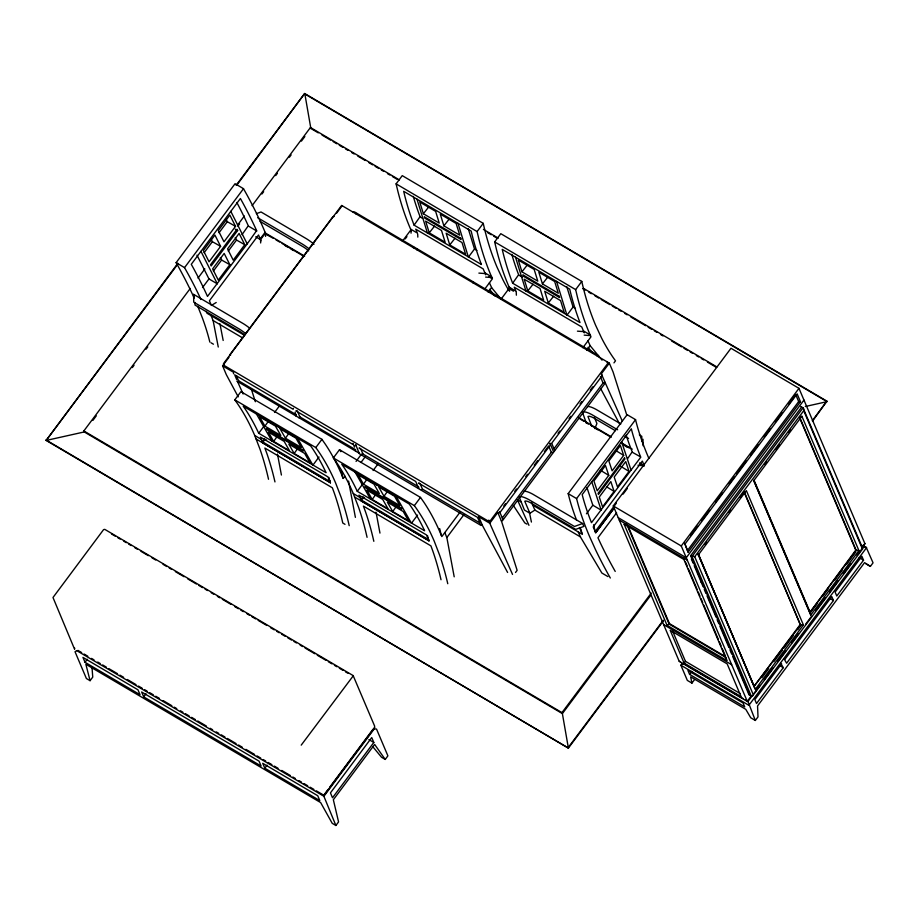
<?xml version="1.0" encoding="UTF-8"?>
<svg xmlns="http://www.w3.org/2000/svg" width="919" height="919" viewBox="0 0 919 919"><rect width="100%" height="100%" fill="white"/><g stroke="black" fill="none" stroke-linecap="round" stroke-linejoin="round"><path stroke-width="1.38" d="M74.611 649.147L74.703 648.125M801.667 407.002L690.629 555.696L694.707 556.707L803.734 410.701L803.516 408.289L800.748 406.462M374.424 727.825L374.665 726.159L353.149 675.58L104.766 529.367L103.571 529.631L52.992 597.511L74.473 648.963M862.527 547.667L862.815 548.677L752.305 696.315L749.031 694.89L732.799 656.66M594.846 428.576L596.913 423.51L594.409 417.41M266.05 234.356L273.471 238.389M374.665 727.515L324.189 795.096L322.454 795.165M264.936 426.129L259.583 416.744L275.447 426.094L280.8 435.468L264.936 426.129L268.67 420.868M273.655 441.419L268.302 432.033L284.166 441.384L289.519 450.758L273.655 441.419L277.389 436.157M285.441 438.202L280.088 428.828L295.952 438.168L301.306 447.553L285.441 438.202L289.163 432.952M294.16 453.504L288.807 444.118L304.671 453.458L310.025 462.843L294.16 453.504L297.147 449.299M363.487 484.187L358.146 474.801L373.999 484.152L379.352 493.526L363.487 484.187L367.221 478.937M372.206 499.476L366.865 490.091L382.718 499.442L388.071 508.827L372.206 499.476L375.193 495.272M383.993 496.271L378.639 486.886L394.504 496.226L399.857 505.611L383.993 496.271L387.726 491.01M392.712 511.561L387.37 502.176L403.223 511.515L408.576 520.901L392.712 511.561L395.698 507.357M247.2 243.891L256.608 230.612A848.984 214.506 36.7 0 0 242.375 202.077L240.399 198.515L191.278 264.304L193.254 267.866A848.984 214.506 36.7 0 1 207.487 296.4L247.2 243.891L230.807 211.37M586.437 513.79L592.835 505.22L586.965 487.61M194.231 298.135A836.933 211.462 36.7 0 0 176.115 262.662L235.069 183.708L243.501 188.682L247.291 195.494A848.754 214.449 36.7 0 1 264.5 230.83L265.901 234.173M663.472 620.762L568.39 748.1L46.157 440.442L177.872 263.282M236.126 185.282L304.66 93.508L826.882 401.155L812.534 421.143M178.079 263.776L46.157 440.442L84.261 431.941L562.382 713.604L568.39 748.1L45.95 439.948M237.194 184.616L304.66 93.508M200.997 299.525A848.754 214.449 36.7 0 0 188.338 274.448L184.547 267.624L243.501 188.682M204.121 252.725L212.369 241.686L211.106 239.181M219.044 232.737L227.292 221.697L226.028 219.193M220.606 246.338L209.061 261.8L203.375 250.542L214.92 235.08L220.606 246.338L212.369 241.686M235.528 226.35L223.983 241.812L218.308 230.554L229.853 215.092L235.528 226.35L227.292 221.697M84.261 431.941L83.847 430.954L190.279 288.428M198.01 278.078L204.868 268.888M237.493 225.212L244.362 216.011M252.082 205.661L310.45 127.5L399.397 179.906M92.853 420.442L96.277 415.847M132.336 367.566L134.048 365.268M146.064 349.174L147.787 346.877M237.906 226.189L239.618 223.891M261.938 194.001L263.661 191.703M275.677 175.609L277.389 173.312M289.405 157.218L291.128 154.92M301.421 141.124L304.855 136.529M237.63 230.52L211.163 265.97L210.531 264.718L236.999 229.268L237.63 230.52L235.275 229.187M213.369 271.071L221.617 260.031L220.353 257.527M228.291 251.082L236.539 240.043L235.275 237.539M202.513 287.567L208.969 278.928L196.988 255.16M242.019 234.667L248.279 225.764A836.807 211.427 36.7 0 0 236.838 202.479M229.853 264.683L218.308 280.134L212.634 268.888L224.179 253.426L229.853 264.683L221.617 260.031M244.776 244.695L233.231 260.157L227.556 248.9L239.101 233.437L244.776 244.695L236.539 240.043M261.042 240.87L260.203 238.917L265.12 232.335M260.663 242.972L260.525 239.652L265.43 233.07L304.637 256.171M238.228 396.87L226.327 374.653L222.593 365.842L229.015 357.25M336.538 213.254L342.155 205.73M353.183 212.232L354.412 211.852L598.614 355.71L598.303 356.629M236.413 375.676L238.572 380.765L237.55 381.638M268.52 479.27A837.508 322.144 -59.5 0 0 259.997 449.184L254.712 435.48A836.933 321.914 -59.5 0 0 234.804 399.857L240.95 391.632L321.937 439.351L325.395 444.314A848.754 326.463 -59.5 0 1 341.811 475.02L343.04 478.397M411.436 231.14L409.943 227.602A848.754 326.463 -59.5 0 1 397.835 191.129L396.1 183.857L402.246 175.632L483.233 223.351A836.933 321.914 -59.5 0 0 497.03 267.142L503.003 279.939A837.508 322.144 -59.5 0 0 508.942 290.668M85.03 662.289L82.951 657.395L137.976 689.813L140.044 694.707L85.03 662.289L87.316 659.222M258.71 433.263L258.561 432.941A836.807 321.868 -59.5 0 0 245.293 409.185L243.213 406.209L310.702 445.968L312.782 448.943A836.807 321.868 -59.5 0 1 326.061 472.699L258.71 433.263L264.04 426.117M414.101 225.166L413.929 224.73A848.984 326.555 -59.5 0 1 404.59 195.104L403.682 191.313L471.171 231.071L472.079 234.873A848.984 326.555 -59.5 0 0 481.418 264.5L414.101 225.166L420.063 216.666A836.807 321.868 -59.5 0 1 413.263 196.344M274.54 412.47L279.663 405.624M402.396 241.249L410.931 229.83L411.069 233.15M405.222 238.906L406.933 236.62M328.933 477.455L329.898 481.51L262.409 441.74L264.695 438.685M76.518 650.732L75.025 651.732L86.397 678.521L90.073 680.68L92.75 677.108L91.98 667.091M293.471 408.346L293.161 409.265L234.632 374.78M297.147 410.506L295.918 410.885L352.609 444.279L352.919 443.36L354.539 447.174M295.091 412.16L296.067 416.112M297.687 411.781L299.847 416.87L298.824 417.743M349.209 525.657A837.508 322.144 -59.5 0 0 340.995 496.903L335.699 483.187A836.933 321.914 -59.5 0 0 315.803 447.564L321.937 439.351M484.761 289.048L492.435 278.767L490.941 275.309A848.754 326.463 -59.5 0 1 478.833 238.848L477.099 231.565L483.233 223.351M318.996 457.019L312.897 465.186L297.434 438.076L256.435 413.918L271.898 441.028M468.253 228.67L474.503 248.992L468.403 257.159L457.984 223.306M143.72 696.878L141.641 691.984L259.043 761.139L261.111 766.032L143.72 696.878L146.018 693.799M367.072 537.328A837.508 322.144 -59.5 0 0 358.559 507.242L353.264 493.537A836.933 321.914 -59.5 0 0 333.367 457.915L339.502 449.701L420.488 497.409L423.958 502.371A848.754 326.463 -59.5 0 1 440.362 533.077L441.821 536.593L460.097 512.113M513.491 291.174L509.999 289.117L508.494 285.66A848.754 326.463 -59.5 0 1 496.398 249.187L494.663 241.915L500.798 233.69L581.784 281.409A836.933 321.914 -59.5 0 0 595.592 325.2L601.554 337.997A837.508 322.144 -59.5 0 0 615.5 360.822L613.961 362.879M344.97 476.249L343.269 478.454M356.055 461.407L361.546 454.055M360.811 448.966L362.971 454.055L361.948 454.928M361.006 462.452L365.257 456.754M488.196 292.127L491.596 287.567M357.261 491.32L357.123 490.999A836.807 321.868 -59.5 0 0 343.844 467.243L341.765 464.267L409.254 504.026L411.333 507.001A836.807 321.868 -59.5 0 1 424.612 530.757L357.261 491.32L362.603 484.175M512.653 283.224L512.48 282.788A848.984 326.555 -59.5 0 1 503.141 253.162L502.233 249.371L569.723 289.129L570.63 292.931A848.984 326.555 -59.5 0 0 579.969 322.558L512.653 283.224L518.626 274.724A836.807 321.868 -59.5 0 1 511.814 254.402M373.103 470.528L378.214 463.681M500.958 299.307L509.482 287.9L509.631 291.208M427.484 535.524L428.449 539.568L360.96 499.798L363.246 496.742M420.247 483.98L422.407 489.069L421.384 489.942M447.76 583.714A837.508 322.144 -59.5 0 0 439.546 554.961L434.262 541.245A836.933 321.914 -59.5 0 0 414.354 505.634L420.488 497.409M582.887 347.681L590.986 336.825L589.493 333.367A848.754 326.463 -59.5 0 1 577.385 296.906L575.65 289.623L581.784 281.409M417.559 515.077L411.459 523.244L395.997 496.134L354.987 471.975L370.449 499.086M566.805 286.728L573.065 307.049L566.966 315.217L556.546 281.363M264.787 768.192L262.719 763.298L317.733 795.716L319.812 800.61L264.787 768.192L267.084 765.125M446.818 537.581L463.819 514.812M586.747 350.185L590.147 345.636M512.538 574.421L489.77 523.244L478.742 516.754L477.719 517.615M482.268 525.071L481.039 525.45L359.398 453.791L355.848 444.991L355.148 445.416M626.93 415.526L613.065 371.942L609.331 363.131L341.65 205.419L223.466 363.671L224.179 365.498L489.517 521.808L607.735 363.487L607.011 361.776M489.77 523.244L497.788 512.492L499.155 512.836M622.347 421.212L601.302 373.884L609.331 363.131M503.773 506.013L505.473 503.75M514.778 491.286L516.467 489.023M525.783 476.559L527.472 474.284M534.238 465.221L537.626 460.695M544.393 451.62L548.62 445.956L551.331 452.32L552.687 452.653M558.074 433.308L559.763 431.045M569.068 418.582L570.768 416.307M580.073 403.843L581.761 401.58M590.228 390.253L592.766 386.853M549.769 445.807L500.028 512.423L499.545 511.688L502.934 519.281M551.779 443.119L601.531 376.503L600.383 376.652L603.082 383.016L604.438 383.349M502.245 518.04L551.331 452.32M554.685 449.977L553.996 448.736L603.082 383.016M328.003 789.513L323.752 795.211L316.343 790.845M329.703 787.238L373.08 729.158M374.251 728.893L323.936 796.268L76.771 650.663M373.815 742.46L332.517 797.772L330.438 792.879L371.736 737.566L373.815 742.46L368.921 739.577M576.615 520.303A848.754 214.449 36.7 0 1 569.585 499.04L568.172 493.618L627.126 414.676L635.557 419.638A836.933 211.462 36.7 0 0 648.217 456.881L648.894 458.42M515.525 572.48L517.133 570.331L501.533 521.303L497.788 512.492M610.308 578.005A837.508 211.611 36.7 0 1 595.363 549.355L589.263 535.823A836.933 211.462 36.7 0 1 576.604 498.592L635.557 419.638M90.073 680.68L85.858 664.253L320.639 802.563L332.218 823.332L335.894 825.492L338.56 821.919L333.344 799.737L374.653 744.424L385.222 759.439L387.898 755.855L376.526 729.066L374.515 728.847M608.757 475.364L597.212 490.826L593.938 480.982L605.483 465.519L608.757 475.364L600.291 470.172M623.679 455.376L612.134 470.838L608.86 460.993L620.405 445.531L623.679 455.376L616.431 450.93M627.516 458.765L632.192 451.861A848.984 214.506 36.7 0 1 626.184 435.227M614.099 491.412L602.565 506.874L599.28 497.03L610.825 481.567L614.099 491.412L606.85 486.967M629.033 471.424L617.488 486.886L614.202 477.041L625.747 461.579L629.033 471.424L620.566 466.232M640.738 457.225L591.48 522.693A836.807 211.427 36.7 0 1 583.037 497.857L582.187 494.606L631.319 428.805L632.169 432.068A836.807 211.427 36.7 0 0 640.612 456.904L632.364 452.286M680.451 661.806L679.221 661.324L613.26 505.921L730.984 348.267L798.979 388.335L864.951 543.726L863.366 545.07M616.339 503.175L595.167 531.527L593.559 524.783M623.116 494.1L627.355 488.426M616.58 512.802L597.947 537.753L600.268 542.773A837.508 211.611 36.7 0 0 615.225 571.423M747.331 700.795L747.342 701.542L681.266 545.978L798.979 388.335M690.709 535.398L697.532 526.254M701.806 520.533L709.491 510.24M715.476 502.233L722.311 493.078M729.135 483.934L734.258 477.064M736.831 473.641L746.217 461.051M750.49 455.33L758.175 445.037M764.16 437.03L770.133 429.024M775.257 422.166L782.092 413.01M788.927 403.866L794.901 395.859M684.77 544.358L797.141 393.872L800.46 401.706L688.09 552.181L684.724 543.405L688.09 552.181M650.79 595.213L562.382 713.604L561.968 712.627L651.238 593.088M687.63 550.263L798.668 401.569L800.46 401.706M803.964 400.075L686.252 557.73L618.246 517.673M704.988 544.507L706.688 542.221M728.916 512.457L730.628 510.171M740.025 497.581L743.448 492.998M764.769 464.44L766.48 462.154M775.889 449.563L779.301 444.98M788.709 432.389L790.409 430.103M698.21 555.087L746.366 490.597L803.401 624.943L755.234 689.445L698.141 553.663L755.004 688.48M801.885 416.25L753.729 480.74L810.753 615.098L858.92 550.596L801.885 416.25L799.817 417.513L856.221 550.401L810.064 612.203L810.753 615.098M568.183 747.606L663.265 620.268M812.327 420.661L826.882 401.155M628.286 526.644L669.457 623.622L667.045 625.334L624.15 524.267L626.838 524.462M682.22 663.449L680.887 665.241L687.332 680.405L691.927 683.116L694.592 679.532M684.115 663.104L670.192 630.308L727.17 663.874L741.093 696.659L684.115 663.104L685.448 661.312L672.651 631.135M689.606 674.408L687.94 670.491L743.08 702.978L744.735 706.895L689.606 674.408L691.892 671.341M803.401 624.943L800.702 624.748L754.097 686.275L800.242 624.472L744.401 492.906M754.223 480.637L810.064 612.203L855.761 550.125L799.909 418.559M761.84 677.74L768.675 668.584M773.798 661.726L782.333 650.284M784.045 647.998L793.442 635.42M797.715 629.699L801.127 625.127M810.524 612.536L817.359 603.392M822.482 596.523L828.456 588.516M834.441 580.509L842.126 570.217M846.399 564.496L855.796 551.917M751.489 695.672L747.227 701.381L679.221 661.324M862.39 547.161L864.951 543.726M857.013 555.421L863.021 547.379L866.203 547.322L873.05 562.819L870.373 566.403L864.584 562.635L757.555 705.953L758.003 716.889L755.326 720.473L747.974 701.45L752.259 695.694M753.982 693.397L759.99 685.344M764.286 679.601L772.868 668.102M778.025 661.198L785.745 650.859M791.753 642.806L798.622 633.605M805.492 624.415L811.5 616.362M815.796 610.618L825.239 597.97M829.535 592.215L838.117 580.716M843.274 573.824L850.994 563.473M781.621 663.771L754.855 699.6L756.521 703.517L783.275 667.688L780.702 663.231M784.964 659.291L831.787 596.592L833.441 600.509L786.618 663.208L784.045 658.751M863.538 560.199L836.784 596.029L835.13 592.112L861.884 556.282L863.538 560.199L859.254 557.672M423.372 213.748L419.765 202.031L435.629 211.37L439.236 223.087L423.372 213.748L428.679 207.005M429.253 232.852L425.646 221.134L441.511 230.474L445.118 242.191L429.253 232.852L434.561 226.097M443.877 225.833L440.27 214.116L456.134 223.455L459.741 235.172L443.877 225.833L449.184 219.078M449.759 244.925L446.152 233.208L462.016 242.547L465.611 254.264L449.759 244.925L455.066 238.182M521.935 271.806L518.327 260.088L534.18 269.439L537.787 281.157L521.935 271.806L527.242 265.063M527.805 290.909L524.198 279.192L540.062 288.532L543.669 300.249L527.805 290.909L533.112 284.155M542.44 283.891L538.833 272.173L554.685 281.513L558.293 293.23L542.44 283.891L547.747 277.136M548.31 302.983L544.703 291.266L560.567 300.616L564.174 312.334L548.31 302.983L553.617 296.24M529.918 513.273L524.772 501.246A10.925 2.7 36.6 0 1 530.585 502.785L575.742 529.367L583.875 526.415L582.612 523.508L574.467 526.472L528.758 499.568A17.875 4.411 36.6 0 0 519.246 497.041L524.404 510.022L529.918 513.273L534.881 510.068L580.463 536.926M216.218 302.489L211.393 305.441L209.406 300.777L258.526 234.988L260.203 238.917M413.366 247.774L414.067 247.36M472.814 282.799L473.503 282.374M262.409 441.74L266.028 439.535M535.938 319.984L536.627 319.559M360.96 499.798L364.579 497.593M597.212 356.078L597.901 355.664M501.326 520.82L502.475 520.659L554.226 451.355L605.311 382.947L604.828 382.201M256.378 213.645L261.042 211.979L306.785 238.951A17.875 4.618 36.9 0 1 314.022 244.224M301.214 745.137L353.287 675.775M683.644 663.552L680.887 665.241L748.882 705.298L866.606 547.644L862.895 545.461M805.32 406.508L827.089 401.649L304.867 93.991L310.863 128.488L318.273 132.853M478.879 273.104L485.163 273.575M485.634 277.078L491.918 277.549M577.442 331.162L583.726 331.633M584.185 335.136L590.469 335.607M550.24 444.417L550.01 443.463L550.906 443.521M638.004 465.267L644.288 465.738L642.335 461.097L593.203 526.886L595.719 532.767L614.34 507.805L595.684 532.756L594.857 530.791M359.938 448.139L359.042 448.07L415.721 481.464L418.627 488.322L418.731 486.909L362.971 454.055M359.375 453.32L236.815 381.109M419.374 483.153L418.478 483.084L476.984 517.087M858.92 550.596L855.761 550.125M262.903 443.004L330.415 482.728L327.911 476.869L260.422 437.111L262.903 443.004L262.087 441.005M361.454 501.062L428.966 540.786L426.462 534.927L358.973 495.169L361.454 501.062L360.65 499.074M483.417 229.405L498.236 238.136M583.485 288.359L716.912 366.957M321.983 135.036L330.633 140.125M333.103 141.583L336.813 143.766M339.283 145.225L342.982 147.408M345.452 148.867L347.922 150.314M351.632 152.497L354.102 153.955M357.813 156.138L365.222 160.503M368.933 162.686L372.632 164.869M375.113 166.328L378.812 168.51M381.282 169.969L383.751 171.428M387.462 173.611L389.932 175.07M392.402 176.517L397.341 179.435M487.529 232.564L491.24 234.747M493.71 236.206L497.42 238.389M582.669 288.6L585.139 290.059M588.838 292.242L591.308 293.701M595.018 295.884L598.729 298.066M601.198 299.525L609.848 304.614M612.318 306.073L616.017 308.256M618.487 309.714L620.968 311.162M624.667 313.356L627.137 314.803M630.848 316.986L645.678 325.728M648.148 327.175L651.847 329.358M654.317 330.817L656.786 332.276M660.497 334.459L662.967 335.917M671.617 341.006L681.496 346.831M683.977 348.29L687.676 350.472M690.146 351.931L692.616 353.378M696.326 355.561L698.796 357.02M701.266 358.479L703.736 359.926M707.446 362.12L716.096 367.209M396.1 183.857L477.099 231.565M494.663 241.915L575.65 289.623M420.201 216.999L422.614 218.423M474.503 248.992L476.904 250.405M518.753 275.057L522.383 277.193M573.065 307.049L575.455 308.462M410.609 229.095L417.364 233.081L415.71 229.141L483.199 268.911L485.691 274.792M484.853 272.84L491.608 276.814M509.172 287.165L515.915 291.139L514.261 287.21L581.761 326.969L584.243 332.85M583.404 330.897L590.159 334.872M488.942 276.711L491.125 277.998M334.125 216.482L332.977 216.631L281.225 285.947L230.141 354.355L230.612 355.102M601.302 373.884L601.991 375.113M865.778 563.692L870.373 566.403M620.83 423.935L596.063 409.38A17.875 4.618 36.9 0 0 587.471 406.531M639.314 434.825L641.784 436.284L641.864 441.476M257.734 217.757L302.765 244.316A17.875 4.618 36.9 0 1 308.6 248.452M617.648 429.782L592.043 414.733A17.875 4.618 36.9 0 0 582.462 412.309L586.311 423.027M260.146 221.433L303.419 246.947A10.925 2.826 36.9 0 1 308.658 250.864M615.316 430.666L593.823 418.019A10.925 2.826 36.9 0 0 587.965 416.537L591.721 426.037M624.977 436.364L628.607 438.501M578.338 417.41L611.422 436.893M621.221 442.671L632.249 449.173M275.93 239.836L279.617 242.007M282.076 243.455L302.971 255.758M580.061 418.995L583.749 421.166M591.112 425.508L610.779 437.099M621.841 443.613L629.205 447.955M586.207 422.786L588.413 424.084M284.901 245.453L287.371 246.912M291.07 249.095L293.54 250.542M595.248 428.288L597.718 429.747M624.863 445.738L627.332 447.197M248.417 226.097L256.803 231.037M255.735 236.826L260.525 239.652M639.509 462.912L644.288 465.738M829.765 598.338L833.441 600.509M613.26 505.921L681.266 545.978M800.242 624.472L744.298 491.86M619.291 520.12L687.286 560.176M208.969 278.928L217.355 283.868L200.951 251.346M592.835 505.22L601.21 510.16L591.733 481.717M624.15 524.267L683.874 559.453L726.78 660.52L667.045 625.334M176.115 262.662L184.547 267.624M568.172 493.618L576.604 498.592M245.327 333.264A17.875 4.411 36.6 0 0 239.468 329.14L193.725 302.167L193.599 294.333L243.478 323.752A17.875 4.411 36.6 0 1 249.336 327.865M582.612 523.508L532.756 494.169A17.875 4.411 36.6 0 0 524.209 491.263M244.454 335.309L207.005 313.241L206.166 311.288M532.595 505.059L582.393 534.387L580.888 530.895A848.754 214.449 36.7 0 1 579.487 527.54M213.082 320.501L242.662 337.928M520.993 501.889L517.397 499.775L528.965 525.346M779.599 665.517L783.275 667.688M526.863 524.106L524.772 522.877L513.296 505.358M211.037 342.787L213.438 344.2M607.896 576.581L601.876 573.031L580.521 537.075L578.258 531.952M669.457 623.622L725.217 656.476M663.644 624.61L731.639 664.678M222.593 365.842L233.621 372.344L233.506 373.757M238.572 380.765L296.171 414.699M299.847 416.87L355.619 449.724L355.515 451.137M422.407 489.069L480.017 523.003L479.913 524.416M685.448 661.312L740.002 693.443M684.885 664.276L743.023 698.532M745.493 699.991L747.974 701.45M234.804 399.857L315.803 447.564M333.367 457.915L414.354 505.634M755.326 720.473L750.731 717.762L745.78 709.33L690.64 676.855L691.927 683.116M254.712 435.48L261.467 439.454M353.264 493.537L360.018 497.512M256.148 439.029L330.415 482.728L329.588 480.775L330.415 482.728M354.7 497.087L428.966 540.786L428.139 538.833M345.004 524.335L342.764 523.003A837.508 322.144 -59.5 0 0 334.24 492.929L332.356 487.805L264.867 448.035L266.751 453.159A837.508 322.144 -59.5 0 1 274.965 481.924M83.847 430.954L561.968 712.627M111.555 534.019L115.231 536.179M117.689 537.626L120.136 539.074M123.812 541.234L126.259 542.681M128.717 544.128L131.164 545.564M134.84 547.735L137.287 549.171M140.963 551.343L148.315 555.673M151.991 557.833L155.667 560.004M163.019 564.335L166.73 566.518M169.199 567.976L171.669 569.424M175.368 571.607L184.018 576.707M187.729 578.89L196.379 583.99M198.849 585.437L202.548 587.62M205.029 589.079L207.499 590.538M211.198 592.721L213.667 594.179M217.378 596.362L219.848 597.809M222.318 599.268L230.968 604.369M234.678 606.551L238.377 608.734M240.847 610.182L243.328 611.64M247.027 613.823L249.497 615.282M251.967 616.741L255.677 618.924M258.147 620.371L266.797 625.471M270.508 627.654L274.207 629.837M276.676 631.296L279.146 632.743M281.628 634.202L285.327 636.385M287.796 637.843L291.507 640.026M293.977 641.485L296.446 642.944M300.122 645.104L302.569 646.551M305.028 647.987L314.826 653.765M317.273 655.213L325.854 660.267M328.301 661.703L331.977 663.874M334.424 665.31L336.882 666.757M339.329 668.205L343.005 670.365M345.452 671.812L347.91 673.259M385.222 759.439L381.546 757.267L372.643 746.527M77.943 650.399L81.653 652.582M84.123 654.041L87.822 656.223M91.532 658.406L94.002 659.865M97.713 662.048L100.182 663.495M102.652 664.954L106.351 667.137M108.821 668.595L117.471 673.684M119.941 675.143L123.651 677.326M127.35 679.509L136.001 684.609M138.47 686.056L142.181 688.239M144.651 689.698L147.12 691.157M149.59 692.604L153.289 694.787M155.759 696.246L159.469 698.429M163.18 700.611L171.819 705.712M174.288 707.159L176.758 708.618M180.469 710.801L182.938 712.259M185.408 713.707L189.119 715.89M191.589 717.348L195.287 719.531M197.757 720.99L206.407 726.079M210.118 728.262L212.588 729.72M216.287 731.903L218.756 733.362M221.226 734.809L224.937 736.992M227.407 738.451L236.057 743.551M238.526 744.999L242.225 747.181M245.936 749.364L254.586 754.465M257.056 755.923L260.755 758.106M263.225 759.553L265.694 761.012M268.164 762.471L271.875 764.654M274.344 766.101L278.055 768.284M281.754 770.467L290.404 775.567M292.874 777.026L295.344 778.473M299.054 780.656L301.524 782.115M303.994 783.574L307.693 785.756M310.162 787.204L313.873 789.387M602.06 360.179L590.216 345.774L587.976 340.869M588.022 347.336L592.583 352.873M499.867 297.687L491.665 287.716L489.425 282.799M489.471 289.278L494.939 295.929M339.502 449.701L340.88 451.677M600.624 388.542L619.142 423.096M507.598 572.457L482.475 525.553L478.742 516.754M237.929 382.442L243.121 393.998M428.116 538.867L428.966 540.786M534.881 510.068L531.561 502.498M193.599 294.333L194.437 296.274M862.355 547.552L803.045 407.818L692.007 556.512L751.328 696.246M803.734 410.701L862.424 548.976M795.762 394.711L798.668 401.569M753.764 480.361L809.605 611.928M698.245 554.708L754.097 686.275M694.707 556.707L753.396 694.982M690.629 555.696L749.95 695.43M691.387 559.108L693.064 563.06M694.19 565.702L703.138 586.793M704.264 589.435L705.941 593.387M707.056 596.017L716.016 617.12M717.13 619.751L718.807 623.702M719.933 626.344L728.882 647.436M729.996 650.066L731.685 654.029M685.482 561.957L687.148 565.897M688.262 568.516L697.165 589.481M698.279 592.1L699.945 596.04M701.059 598.66L702.725 602.588M703.839 605.207L718.302 639.291M719.416 641.91L721.082 645.839M722.196 648.458L725.539 656.327M627.401 525.783L669.124 624.07L726.09 657.636L726.78 660.52M551.837 443.647L553.996 448.736M550.01 443.463L553.537 451.78M488.793 520.097L489.517 521.808M477.857 517.914L479.477 521.739M310.45 127.5L310.863 128.488M235.126 375.905L236.642 379.478M335.894 825.492L323.982 796.52M197.792 306.349L202.329 317.813A837.508 211.611 36.7 0 1 209.831 342.075M211.14 315.676L213.139 320.639L218.262 347.037M444.83 532.561L446.875 537.73L454.204 576.822M621.589 441.74L631.066 470.183M251.45 389.472L255.344 401.729M515.536 257.205L525.955 291.059M416.985 199.147L427.404 233.001M700.99 582.118L700.818 581.302M580.911 529.126L581.876 533.169M416.824 248.98L417.042 249.945M439.696 528.632L441.304 535.375M355.538 212.875L355.768 213.84M355.848 444.991L356.067 445.956M341.144 470.574L342.741 477.306M529.413 512.308L531.412 522.049M219.94 323.787L223.179 340.467M376.032 512.147L379.961 533.089M348.577 481.062L355.389 517.363M277.481 454.089L281.409 475.031M683.816 558.028L683.874 559.453M516.225 291.874L516.375 295.183M417.674 233.805L417.823 237.125M265.43 233.07L265.58 236.39M194.954 302.454L195 305.062L240.181 331.702A10.925 2.7 36.6 0 1 244.615 334.907M643.001 439.248L643.093 445.749M373.826 541.302A837.508 322.144 -59.5 0 0 365.302 511.217L363.419 506.105L430.919 545.863L432.792 550.986A837.508 322.144 -59.5 0 1 441.017 579.74M624.529 457.938L598.062 493.377L598.43 494.468L624.897 459.029L624.529 457.938M460.672 238.205L424.314 216.792L424.716 218.09L461.074 239.514L460.672 238.205M559.234 296.274L522.865 274.85L523.267 276.148L559.625 297.572L559.234 296.274M302.684 449.988L266.326 428.564L266.924 429.61L303.281 451.022L302.684 449.988M401.247 508.046L364.877 486.622L365.475 487.667L401.833 509.092L401.247 508.046"/></g></svg>
